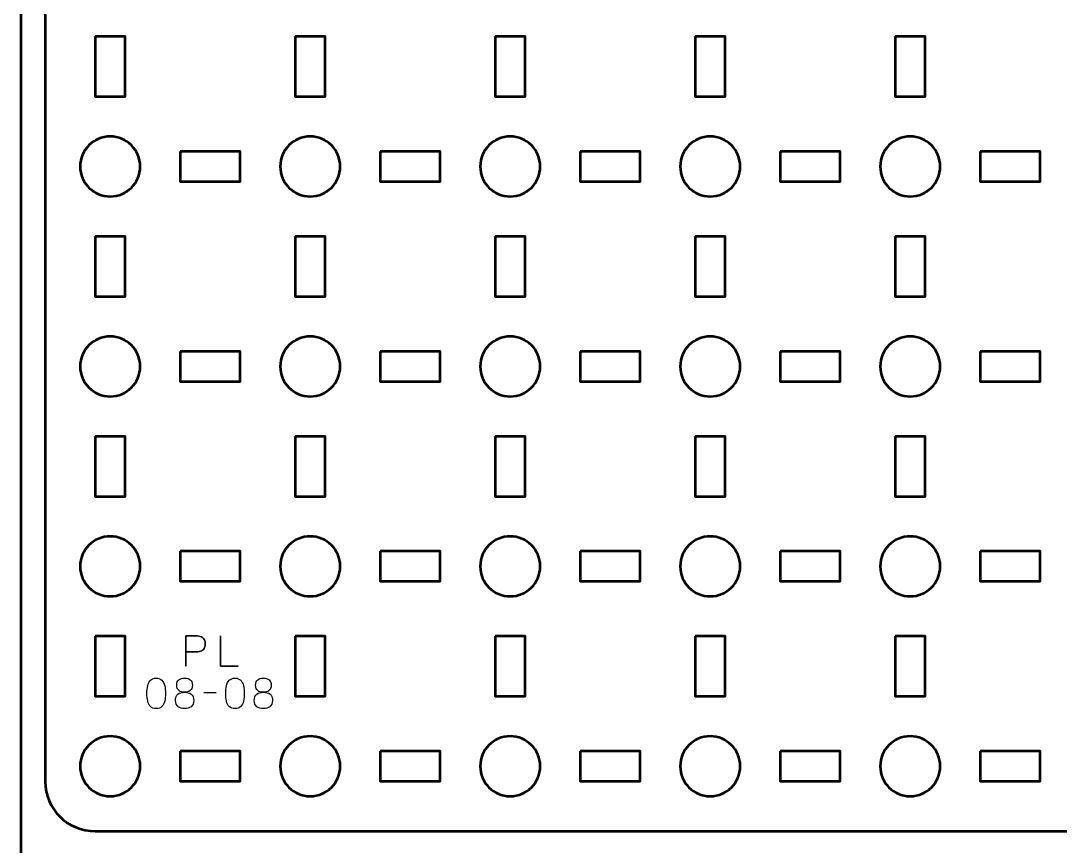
# Model space of a CAD drawing. Header units: centimetres. Extents: x -21 to 0, y -29.7 to 0.
# Drawn here: x -21 to -10.61, y -15.75 to -7.49 of the extents above; entities that cross this region are included whole.
import ezdxf

# ---------------------------------------------------------------- set-up
doc = ezdxf.new("R2010")
doc.units = ezdxf.units.CM
doc.header["$MEASUREMENT"] = 0
doc.layers.add('Layer 1', color=7, linetype='Continuous')

msp = doc.modelspace()

# ---------------------------------------------------------------- linework, layer by layer
at = {"layer": 'Layer 1', "color": 22, "lineweight": 53}
msp.add_open_spline([(-21.00003, -29.19996), (-21.00003, -29.19996), (-21.00003, -0.49992), (-21.00003, -0.49992), (-21.00003, -0.49992), (-21.00003, -0.22295), (-20.77694, 0.00004), (-20.49994, 0.00004), (-20.49994, 0.00004), (-20.49994, 0.00004), (-0.50008, 0.00004), (-0.50008, 0.00004), (-0.50008, 0.00004), (-0.22294, 0.00004), (0.00002, -0.22295), (0.00002, -0.49992), (0.00002, -0.49992), (0.00002, -0.49992), (0.00002, -29.19996), (0.00002, -29.19996), (0.00002, -29.19996), (0.00002, -29.47696), (-0.22294, -29.70005), (-0.50008, -29.70005), (-0.50008, -29.70005), (-0.50008, -29.70005), (-20.49994, -29.70005), (-20.49994, -29.70005), (-20.49994, -29.70005), (-20.77694, -29.70005), (-21.00003, -29.47696), (-21.00003, -29.19996)], degree=3, knots=[0, 0, 0, 0, 0.125, 0.125, 0.125, 0.125, 0.25, 0.25, 0.25, 0.25, 0.375, 0.375, 0.375, 0.375, 0.5, 0.5, 0.5, 0.5, 0.625, 0.625, 0.625, 0.625, 0.75, 0.75, 0.75, 0.75, 0.875, 0.875, 0.875, 0.875, 1, 1, 1, 1], dxfattribs=at)
at = {"layer": 'Layer 1', "color": 2, "lineweight": 53}
msp.add_open_spline([(-20.25618, -0.29996), (-20.25618, -0.29996), (-5.9563, -0.29996), (-5.9563, -0.29996), (-5.9563, -0.29996), (-5.67916, -0.29996), (-5.4562, -0.52306), (-5.4562, -0.80006), (-5.4562, -0.80006), (-5.4562, -0.80006), (-5.4562, -15.09994), (-5.4562, -15.09994), (-5.4562, -15.09994), (-5.4562, -15.37708), (-5.67916, -15.60004), (-5.9563, -15.60004), (-5.9563, -15.60004), (-5.9563, -15.60004), (-20.25618, -15.60004), (-20.25618, -15.60004), (-20.25618, -15.60004), (-20.53318, -15.60004), (-20.75628, -15.37708), (-20.75628, -15.09994), (-20.75628, -15.09994), (-20.75628, -15.09994), (-20.75628, -0.80006), (-20.75628, -0.80006), (-20.75628, -0.80006), (-20.75628, -0.52306), (-20.53318, -0.29996), (-20.25618, -0.29996)], degree=3, knots=[0, 0, 0, 0, 0.125, 0.125, 0.125, 0.125, 0.25, 0.25, 0.25, 0.25, 0.375, 0.375, 0.375, 0.375, 0.5, 0.5, 0.5, 0.5, 0.625, 0.625, 0.625, 0.625, 0.75, 0.75, 0.75, 0.75, 0.875, 0.875, 0.875, 0.875, 1, 1, 1, 1], dxfattribs=at)
at = {"layer": 'Layer 1', "lineweight": 53}
for points in [[(-20.25618, -7.65002), (-20.25618, -7.65002), (-19.95618, -7.65002), (-19.95618, -7.65002), (-19.95618, -7.65002), (-19.95618, -7.65002), (-19.95618, -8.25002), (-19.95618, -8.25002), (-19.95618, -8.25002), (-19.95618, -8.25002), (-20.25618, -8.25002), (-20.25618, -8.25002), (-20.25618, -8.25002), (-20.25618, -8.25002), (-20.25618, -7.65002), (-20.25618, -7.65002)], [(-18.25625, -7.65002), (-18.25625, -7.65002), (-17.95625, -7.65002), (-17.95625, -7.65002), (-17.95625, -7.65002), (-17.95625, -7.65002), (-17.95625, -8.25002), (-17.95625, -8.25002), (-17.95625, -8.25002), (-17.95625, -8.25002), (-18.25625, -8.25002), (-18.25625, -8.25002), (-18.25625, -8.25002), (-18.25625, -8.25002), (-18.25625, -7.65002), (-18.25625, -7.65002)], [(-16.25632, -7.65002), (-16.25632, -7.65002), (-15.95631, -7.65002), (-15.95631, -7.65002), (-15.95631, -7.65002), (-15.95631, -7.65002), (-15.95631, -8.25002), (-15.95631, -8.25002), (-15.95631, -8.25002), (-15.95631, -8.25002), (-16.25632, -8.25002), (-16.25632, -8.25002), (-16.25632, -8.25002), (-16.25632, -8.25002), (-16.25632, -7.65002), (-16.25632, -7.65002)], [(-14.25621, -7.65002), (-14.25621, -7.65002), (-13.9562, -7.65002), (-13.9562, -7.65002), (-13.9562, -7.65002), (-13.9562, -7.65002), (-13.9562, -8.25002), (-13.9562, -8.25002), (-13.9562, -8.25002), (-13.9562, -8.25002), (-14.25621, -8.25002), (-14.25621, -8.25002), (-14.25621, -8.25002), (-14.25621, -8.25002), (-14.25621, -7.65002), (-14.25621, -7.65002)], [(-12.25627, -7.65002), (-12.25627, -7.65002), (-11.95627, -7.65002), (-11.95627, -7.65002), (-11.95627, -7.65002), (-11.95627, -7.65002), (-11.95627, -8.25002), (-11.95627, -8.25002), (-11.95627, -8.25002), (-11.95627, -8.25002), (-12.25627, -8.25002), (-12.25627, -8.25002), (-12.25627, -8.25002), (-12.25627, -8.25002), (-12.25627, -7.65002), (-12.25627, -7.65002)], [(-19.80625, -8.95004), (-19.80625, -9.11567), (-19.94048, -9.25004), (-20.10625, -9.25004), (-20.10625, -9.25004), (-20.27191, -9.25004), (-20.40625, -9.11567), (-20.40625, -8.95004), (-20.40625, -8.95004), (-20.40625, -8.78427), (-20.27191, -8.65003), (-20.10625, -8.65003), (-20.10625, -8.65003), (-19.94048, -8.65003), (-19.80625, -8.78427), (-19.80625, -8.95004)], [(-17.80617, -8.95004), (-17.80617, -9.11567), (-17.94055, -9.25004), (-18.10618, -9.25004), (-18.10618, -9.25004), (-18.27195, -9.25004), (-18.40618, -9.11567), (-18.40618, -8.95004), (-18.40618, -8.95004), (-18.40618, -8.78427), (-18.27195, -8.65003), (-18.10618, -8.65003), (-18.10618, -8.65003), (-17.94055, -8.65003), (-17.80617, -8.78427), (-17.80617, -8.95004)], [(-15.80624, -8.95004), (-15.80624, -9.11567), (-15.94058, -9.25004), (-16.10624, -9.25004), (-16.10624, -9.25004), (-16.27187, -9.25004), (-16.40625, -9.11567), (-16.40625, -8.95004), (-16.40625, -8.95004), (-16.40625, -8.78427), (-16.27187, -8.65003), (-16.10624, -8.65003), (-16.10624, -8.65003), (-15.94058, -8.65003), (-15.80624, -8.78427), (-15.80624, -8.95004)], [(-13.80627, -8.95004), (-13.80627, -9.11567), (-13.94051, -9.25004), (-14.10628, -9.25004), (-14.10628, -9.25004), (-14.27194, -9.25004), (-14.40628, -9.11567), (-14.40628, -8.95004), (-14.40628, -8.95004), (-14.40628, -8.78427), (-14.27194, -8.65003), (-14.10628, -8.65003), (-14.10628, -8.65003), (-13.94051, -8.65003), (-13.80627, -8.78427), (-13.80627, -8.95004)], [(-11.8062, -8.95004), (-11.8062, -9.11567), (-11.94057, -9.25004), (-12.1062, -9.25004), (-12.1062, -9.25004), (-12.27197, -9.25004), (-12.4062, -9.11567), (-12.4062, -8.95004), (-12.4062, -8.95004), (-12.4062, -8.78427), (-12.27197, -8.65003), (-12.1062, -8.65003), (-12.1062, -8.65003), (-11.94057, -8.65003), (-11.8062, -8.78427), (-11.8062, -8.95004)], [(-19.40623, -8.79996), (-19.40623, -8.79996), (-18.80623, -8.79996), (-18.80623, -8.79996), (-18.80623, -8.79996), (-18.80623, -8.79996), (-18.80623, -9.09997), (-18.80623, -9.09997), (-18.80623, -9.09997), (-18.80623, -9.09997), (-19.40623, -9.09997), (-19.40623, -9.09997), (-19.40623, -9.09997), (-19.40623, -9.09997), (-19.40623, -8.79996), (-19.40623, -8.79996)], [(-17.40627, -8.79996), (-17.40627, -8.79996), (-16.80626, -8.79996), (-16.80626, -8.79996), (-16.80626, -8.79996), (-16.80626, -8.79996), (-16.80626, -9.09997), (-16.80626, -9.09997), (-16.80626, -9.09997), (-16.80626, -9.09997), (-17.40627, -9.09997), (-17.40627, -9.09997), (-17.40627, -9.09997), (-17.40627, -9.09997), (-17.40627, -8.79996), (-17.40627, -8.79996)], [(-15.40619, -8.79996), (-15.40619, -8.79996), (-14.80619, -8.79996), (-14.80619, -8.79996), (-14.80619, -8.79996), (-14.80619, -8.79996), (-14.80619, -9.09997), (-14.80619, -9.09997), (-14.80619, -9.09997), (-14.80619, -9.09997), (-15.40619, -9.09997), (-15.40619, -9.09997), (-15.40619, -9.09997), (-15.40619, -9.09997), (-15.40619, -8.79996), (-15.40619, -8.79996)], [(-13.40622, -8.79996), (-13.40622, -8.79996), (-12.80622, -8.79996), (-12.80622, -8.79996), (-12.80622, -8.79996), (-12.80622, -8.79996), (-12.80622, -9.09997), (-12.80622, -9.09997), (-12.80622, -9.09997), (-12.80622, -9.09997), (-13.40622, -9.09997), (-13.40622, -9.09997), (-13.40622, -9.09997), (-13.40622, -9.09997), (-13.40622, -8.79996), (-13.40622, -8.79996)], [(-11.40629, -8.79996), (-11.40629, -8.79996), (-10.80629, -8.79996), (-10.80629, -8.79996), (-10.80629, -8.79996), (-10.80629, -8.79996), (-10.80629, -9.09997), (-10.80629, -9.09997), (-10.80629, -9.09997), (-10.80629, -9.09997), (-11.40629, -9.09997), (-11.40629, -9.09997), (-11.40629, -9.09997), (-11.40629, -9.09997), (-11.40629, -8.79996), (-11.40629, -8.79996)], [(-20.25618, -9.64995), (-20.25618, -9.64995), (-19.95618, -9.64995), (-19.95618, -9.64995), (-19.95618, -9.64995), (-19.95618, -9.64995), (-19.95618, -10.24995), (-19.95618, -10.24995), (-19.95618, -10.24995), (-19.95618, -10.24995), (-20.25618, -10.24995), (-20.25618, -10.24995), (-20.25618, -10.24995), (-20.25618, -10.24995), (-20.25618, -9.64995), (-20.25618, -9.64995)], [(-18.25625, -9.64995), (-18.25625, -9.64995), (-17.95625, -9.64995), (-17.95625, -9.64995), (-17.95625, -9.64995), (-17.95625, -9.64995), (-17.95625, -10.24995), (-17.95625, -10.24995), (-17.95625, -10.24995), (-17.95625, -10.24995), (-18.25625, -10.24995), (-18.25625, -10.24995), (-18.25625, -10.24995), (-18.25625, -10.24995), (-18.25625, -9.64995), (-18.25625, -9.64995)], [(-16.25632, -9.64995), (-16.25632, -9.64995), (-15.95631, -9.64995), (-15.95631, -9.64995), (-15.95631, -9.64995), (-15.95631, -9.64995), (-15.95631, -10.24995), (-15.95631, -10.24995), (-15.95631, -10.24995), (-15.95631, -10.24995), (-16.25632, -10.24995), (-16.25632, -10.24995), (-16.25632, -10.24995), (-16.25632, -10.24995), (-16.25632, -9.64995), (-16.25632, -9.64995)], [(-14.25621, -9.64995), (-14.25621, -9.64995), (-13.9562, -9.64995), (-13.9562, -9.64995), (-13.9562, -9.64995), (-13.9562, -9.64995), (-13.9562, -10.24995), (-13.9562, -10.24995), (-13.9562, -10.24995), (-13.9562, -10.24995), (-14.25621, -10.24995), (-14.25621, -10.24995), (-14.25621, -10.24995), (-14.25621, -10.24995), (-14.25621, -9.64995), (-14.25621, -9.64995)], [(-12.25627, -9.64995), (-12.25627, -9.64995), (-11.95627, -9.64995), (-11.95627, -9.64995), (-11.95627, -9.64995), (-11.95627, -9.64995), (-11.95627, -10.24995), (-11.95627, -10.24995), (-11.95627, -10.24995), (-11.95627, -10.24995), (-12.25627, -10.24995), (-12.25627, -10.24995), (-12.25627, -10.24995), (-12.25627, -10.24995), (-12.25627, -9.64995), (-12.25627, -9.64995)], [(-19.80625, -10.95), (-19.80625, -11.11563), (-19.94048, -11.24997), (-20.10625, -11.24997), (-20.10625, -11.24997), (-20.27191, -11.24997), (-20.40625, -11.11563), (-20.40625, -10.95), (-20.40625, -10.95), (-20.40625, -10.78434), (-20.27191, -10.65), (-20.10625, -10.65), (-20.10625, -10.65), (-19.94048, -10.65), (-19.80625, -10.78434), (-19.80625, -10.95)], [(-17.80617, -10.95), (-17.80617, -11.11563), (-17.94055, -11.24997), (-18.10618, -11.24997), (-18.10618, -11.24997), (-18.27195, -11.24997), (-18.40618, -11.11563), (-18.40618, -10.95), (-18.40618, -10.95), (-18.40618, -10.78434), (-18.27195, -10.65), (-18.10618, -10.65), (-18.10618, -10.65), (-17.94055, -10.65), (-17.80617, -10.78434), (-17.80617, -10.95)], [(-15.80624, -10.95), (-15.80624, -11.11563), (-15.94058, -11.24997), (-16.10624, -11.24997), (-16.10624, -11.24997), (-16.27187, -11.24997), (-16.40625, -11.11563), (-16.40625, -10.95), (-16.40625, -10.95), (-16.40625, -10.78434), (-16.27187, -10.65), (-16.10624, -10.65), (-16.10624, -10.65), (-15.94058, -10.65), (-15.80624, -10.78434), (-15.80624, -10.95)], [(-13.80627, -10.95), (-13.80627, -11.11563), (-13.94051, -11.24997), (-14.10628, -11.24997), (-14.10628, -11.24997), (-14.27194, -11.24997), (-14.40628, -11.11563), (-14.40628, -10.95), (-14.40628, -10.95), (-14.40628, -10.78434), (-14.27194, -10.65), (-14.10628, -10.65), (-14.10628, -10.65), (-13.94051, -10.65), (-13.80627, -10.78434), (-13.80627, -10.95)], [(-11.8062, -10.95), (-11.8062, -11.11563), (-11.94057, -11.24997), (-12.1062, -11.24997), (-12.1062, -11.24997), (-12.27197, -11.24997), (-12.4062, -11.11563), (-12.4062, -10.95), (-12.4062, -10.95), (-12.4062, -10.78434), (-12.27197, -10.65), (-12.1062, -10.65), (-12.1062, -10.65), (-11.94057, -10.65), (-11.8062, -10.78434), (-11.8062, -10.95)], [(-19.40623, -10.80007), (-19.40623, -10.80007), (-18.80623, -10.80007), (-18.80623, -10.80007), (-18.80623, -10.80007), (-18.80623, -10.80007), (-18.80623, -11.10008), (-18.80623, -11.10008), (-18.80623, -11.10008), (-18.80623, -11.10008), (-19.40623, -11.10008), (-19.40623, -11.10008), (-19.40623, -11.10008), (-19.40623, -11.10008), (-19.40623, -10.80007), (-19.40623, -10.80007)], [(-17.40627, -10.80007), (-17.40627, -10.80007), (-16.80626, -10.80007), (-16.80626, -10.80007), (-16.80626, -10.80007), (-16.80626, -10.80007), (-16.80626, -11.10008), (-16.80626, -11.10008), (-16.80626, -11.10008), (-16.80626, -11.10008), (-17.40627, -11.10008), (-17.40627, -11.10008), (-17.40627, -11.10008), (-17.40627, -11.10008), (-17.40627, -10.80007), (-17.40627, -10.80007)], [(-15.40619, -10.80007), (-15.40619, -10.80007), (-14.80619, -10.80007), (-14.80619, -10.80007), (-14.80619, -10.80007), (-14.80619, -10.80007), (-14.80619, -11.10008), (-14.80619, -11.10008), (-14.80619, -11.10008), (-14.80619, -11.10008), (-15.40619, -11.10008), (-15.40619, -11.10008), (-15.40619, -11.10008), (-15.40619, -11.10008), (-15.40619, -10.80007), (-15.40619, -10.80007)], [(-13.40622, -10.80007), (-13.40622, -10.80007), (-12.80622, -10.80007), (-12.80622, -10.80007), (-12.80622, -10.80007), (-12.80622, -10.80007), (-12.80622, -11.10008), (-12.80622, -11.10008), (-12.80622, -11.10008), (-12.80622, -11.10008), (-13.40622, -11.10008), (-13.40622, -11.10008), (-13.40622, -11.10008), (-13.40622, -11.10008), (-13.40622, -10.80007), (-13.40622, -10.80007)], [(-11.40629, -10.80007), (-11.40629, -10.80007), (-10.80629, -10.80007), (-10.80629, -10.80007), (-10.80629, -10.80007), (-10.80629, -10.80007), (-10.80629, -11.10008), (-10.80629, -11.10008), (-10.80629, -11.10008), (-10.80629, -11.10008), (-11.40629, -11.10008), (-11.40629, -11.10008), (-11.40629, -11.10008), (-11.40629, -11.10008), (-11.40629, -10.80007), (-11.40629, -10.80007)], [(-20.25618, -11.65002), (-20.25618, -11.65002), (-19.95618, -11.65002), (-19.95618, -11.65002), (-19.95618, -11.65002), (-19.95618, -11.65002), (-19.95618, -12.25003), (-19.95618, -12.25003), (-19.95618, -12.25003), (-19.95618, -12.25003), (-20.25618, -12.25003), (-20.25618, -12.25003), (-20.25618, -12.25003), (-20.25618, -12.25003), (-20.25618, -11.65002), (-20.25618, -11.65002)], [(-18.25625, -11.65002), (-18.25625, -11.65002), (-17.95625, -11.65002), (-17.95625, -11.65002), (-17.95625, -11.65002), (-17.95625, -11.65002), (-17.95625, -12.25003), (-17.95625, -12.25003), (-17.95625, -12.25003), (-17.95625, -12.25003), (-18.25625, -12.25003), (-18.25625, -12.25003), (-18.25625, -12.25003), (-18.25625, -12.25003), (-18.25625, -11.65002), (-18.25625, -11.65002)], [(-16.25632, -11.65002), (-16.25632, -11.65002), (-15.95631, -11.65002), (-15.95631, -11.65002), (-15.95631, -11.65002), (-15.95631, -11.65002), (-15.95631, -12.25003), (-15.95631, -12.25003), (-15.95631, -12.25003), (-15.95631, -12.25003), (-16.25632, -12.25003), (-16.25632, -12.25003), (-16.25632, -12.25003), (-16.25632, -12.25003), (-16.25632, -11.65002), (-16.25632, -11.65002)], [(-14.25621, -11.65002), (-14.25621, -11.65002), (-13.9562, -11.65002), (-13.9562, -11.65002), (-13.9562, -11.65002), (-13.9562, -11.65002), (-13.9562, -12.25003), (-13.9562, -12.25003), (-13.9562, -12.25003), (-13.9562, -12.25003), (-14.25621, -12.25003), (-14.25621, -12.25003), (-14.25621, -12.25003), (-14.25621, -12.25003), (-14.25621, -11.65002), (-14.25621, -11.65002)], [(-12.25627, -11.65002), (-12.25627, -11.65002), (-11.95627, -11.65002), (-11.95627, -11.65002), (-11.95627, -11.65002), (-11.95627, -11.65002), (-11.95627, -12.25003), (-11.95627, -12.25003), (-11.95627, -12.25003), (-11.95627, -12.25003), (-12.25627, -12.25003), (-12.25627, -12.25003), (-12.25627, -12.25003), (-12.25627, -12.25003), (-12.25627, -11.65002), (-12.25627, -11.65002)], [(-19.80625, -12.95008), (-19.80625, -13.11571), (-19.94048, -13.25008), (-20.10625, -13.25008), (-20.10625, -13.25008), (-20.27191, -13.25008), (-20.40625, -13.11571), (-20.40625, -12.95008), (-20.40625, -12.95008), (-20.40625, -12.78431), (-20.27191, -12.65008), (-20.10625, -12.65008), (-20.10625, -12.65008), (-19.94048, -12.65008), (-19.80625, -12.78431), (-19.80625, -12.95008)], [(-17.80617, -12.95008), (-17.80617, -13.11571), (-17.94055, -13.25008), (-18.10618, -13.25008), (-18.10618, -13.25008), (-18.27195, -13.25008), (-18.40618, -13.11571), (-18.40618, -12.95008), (-18.40618, -12.95008), (-18.40618, -12.78431), (-18.27195, -12.65008), (-18.10618, -12.65008), (-18.10618, -12.65008), (-17.94055, -12.65008), (-17.80617, -12.78431), (-17.80617, -12.95008)], [(-15.80624, -12.95008), (-15.80624, -13.11571), (-15.94058, -13.25008), (-16.10624, -13.25008), (-16.10624, -13.25008), (-16.27187, -13.25008), (-16.40625, -13.11571), (-16.40625, -12.95008), (-16.40625, -12.95008), (-16.40625, -12.78431), (-16.27187, -12.65008), (-16.10624, -12.65008), (-16.10624, -12.65008), (-15.94058, -12.65008), (-15.80624, -12.78431), (-15.80624, -12.95008)], [(-13.80627, -12.95008), (-13.80627, -13.11571), (-13.94051, -13.25008), (-14.10628, -13.25008), (-14.10628, -13.25008), (-14.27194, -13.25008), (-14.40628, -13.11571), (-14.40628, -12.95008), (-14.40628, -12.95008), (-14.40628, -12.78431), (-14.27194, -12.65008), (-14.10628, -12.65008), (-14.10628, -12.65008), (-13.94051, -12.65008), (-13.80627, -12.78431), (-13.80627, -12.95008)], [(-11.8062, -12.95008), (-11.8062, -13.11571), (-11.94057, -13.25008), (-12.1062, -13.25008), (-12.1062, -13.25008), (-12.27197, -13.25008), (-12.4062, -13.11571), (-12.4062, -12.95008), (-12.4062, -12.95008), (-12.4062, -12.78431), (-12.27197, -12.65008), (-12.1062, -12.65008), (-12.1062, -12.65008), (-11.94057, -12.65008), (-11.8062, -12.78431), (-11.8062, -12.95008)], [(-19.40623, -12.80001), (-19.40623, -12.80001), (-18.80623, -12.80001), (-18.80623, -12.80001), (-18.80623, -12.80001), (-18.80623, -12.80001), (-18.80623, -13.10001), (-18.80623, -13.10001), (-18.80623, -13.10001), (-18.80623, -13.10001), (-19.40623, -13.10001), (-19.40623, -13.10001), (-19.40623, -13.10001), (-19.40623, -13.10001), (-19.40623, -12.80001), (-19.40623, -12.80001)], [(-17.40627, -12.80001), (-17.40627, -12.80001), (-16.80626, -12.80001), (-16.80626, -12.80001), (-16.80626, -12.80001), (-16.80626, -12.80001), (-16.80626, -13.10001), (-16.80626, -13.10001), (-16.80626, -13.10001), (-16.80626, -13.10001), (-17.40627, -13.10001), (-17.40627, -13.10001), (-17.40627, -13.10001), (-17.40627, -13.10001), (-17.40627, -12.80001), (-17.40627, -12.80001)], [(-15.40619, -12.80001), (-15.40619, -12.80001), (-14.80619, -12.80001), (-14.80619, -12.80001), (-14.80619, -12.80001), (-14.80619, -12.80001), (-14.80619, -13.10001), (-14.80619, -13.10001), (-14.80619, -13.10001), (-14.80619, -13.10001), (-15.40619, -13.10001), (-15.40619, -13.10001), (-15.40619, -13.10001), (-15.40619, -13.10001), (-15.40619, -12.80001), (-15.40619, -12.80001)], [(-13.40622, -12.80001), (-13.40622, -12.80001), (-12.80622, -12.80001), (-12.80622, -12.80001), (-12.80622, -12.80001), (-12.80622, -12.80001), (-12.80622, -13.10001), (-12.80622, -13.10001), (-12.80622, -13.10001), (-12.80622, -13.10001), (-13.40622, -13.10001), (-13.40622, -13.10001), (-13.40622, -13.10001), (-13.40622, -13.10001), (-13.40622, -12.80001), (-13.40622, -12.80001)], [(-11.40629, -12.80001), (-11.40629, -12.80001), (-10.80629, -12.80001), (-10.80629, -12.80001), (-10.80629, -12.80001), (-10.80629, -12.80001), (-10.80629, -13.10001), (-10.80629, -13.10001), (-10.80629, -13.10001), (-10.80629, -13.10001), (-11.40629, -13.10001), (-11.40629, -13.10001), (-11.40629, -13.10001), (-11.40629, -13.10001), (-11.40629, -12.80001), (-11.40629, -12.80001)], [(-20.25618, -13.64999), (-20.25618, -13.64999), (-19.95618, -13.64999), (-19.95618, -13.64999), (-19.95618, -13.64999), (-19.95618, -13.64999), (-19.95618, -14.24999), (-19.95618, -14.24999), (-19.95618, -14.24999), (-19.95618, -14.24999), (-20.25618, -14.24999), (-20.25618, -14.24999), (-20.25618, -14.24999), (-20.25618, -14.24999), (-20.25618, -13.64999), (-20.25618, -13.64999)], [(-18.25625, -13.64999), (-18.25625, -13.64999), (-17.95625, -13.64999), (-17.95625, -13.64999), (-17.95625, -13.64999), (-17.95625, -13.64999), (-17.95625, -14.24999), (-17.95625, -14.24999), (-17.95625, -14.24999), (-17.95625, -14.24999), (-18.25625, -14.24999), (-18.25625, -14.24999), (-18.25625, -14.24999), (-18.25625, -14.24999), (-18.25625, -13.64999), (-18.25625, -13.64999)], [(-16.25632, -13.64999), (-16.25632, -13.64999), (-15.95631, -13.64999), (-15.95631, -13.64999), (-15.95631, -13.64999), (-15.95631, -13.64999), (-15.95631, -14.24999), (-15.95631, -14.24999), (-15.95631, -14.24999), (-15.95631, -14.24999), (-16.25632, -14.24999), (-16.25632, -14.24999), (-16.25632, -14.24999), (-16.25632, -14.24999), (-16.25632, -13.64999), (-16.25632, -13.64999)], [(-14.25621, -13.64999), (-14.25621, -13.64999), (-13.9562, -13.64999), (-13.9562, -13.64999), (-13.9562, -13.64999), (-13.9562, -13.64999), (-13.9562, -14.24999), (-13.9562, -14.24999), (-13.9562, -14.24999), (-13.9562, -14.24999), (-14.25621, -14.24999), (-14.25621, -14.24999), (-14.25621, -14.24999), (-14.25621, -14.24999), (-14.25621, -13.64999), (-14.25621, -13.64999)], [(-12.25627, -13.64999), (-12.25627, -13.64999), (-11.95627, -13.64999), (-11.95627, -13.64999), (-11.95627, -13.64999), (-11.95627, -13.64999), (-11.95627, -14.24999), (-11.95627, -14.24999), (-11.95627, -14.24999), (-11.95627, -14.24999), (-12.25627, -14.24999), (-12.25627, -14.24999), (-12.25627, -14.24999), (-12.25627, -14.24999), (-12.25627, -13.64999), (-12.25627, -13.64999)], [(-19.80625, -14.95001), (-19.80625, -15.11567), (-19.94048, -15.25001), (-20.10625, -15.25001), (-20.10625, -15.25001), (-20.27191, -15.25001), (-20.40625, -15.11567), (-20.40625, -14.95001), (-20.40625, -14.95001), (-20.40625, -14.78438), (-20.27191, -14.65001), (-20.10625, -14.65001), (-20.10625, -14.65001), (-19.94048, -14.65001), (-19.80625, -14.78438), (-19.80625, -14.95001)], [(-17.80617, -14.95001), (-17.80617, -15.11567), (-17.94055, -15.25001), (-18.10618, -15.25001), (-18.10618, -15.25001), (-18.27195, -15.25001), (-18.40618, -15.11567), (-18.40618, -14.95001), (-18.40618, -14.95001), (-18.40618, -14.78438), (-18.27195, -14.65001), (-18.10618, -14.65001), (-18.10618, -14.65001), (-17.94055, -14.65001), (-17.80617, -14.78438), (-17.80617, -14.95001)], [(-15.80624, -14.95001), (-15.80624, -15.11567), (-15.94058, -15.25001), (-16.10624, -15.25001), (-16.10624, -15.25001), (-16.27187, -15.25001), (-16.40625, -15.11567), (-16.40625, -14.95001), (-16.40625, -14.95001), (-16.40625, -14.78438), (-16.27187, -14.65001), (-16.10624, -14.65001), (-16.10624, -14.65001), (-15.94058, -14.65001), (-15.80624, -14.78438), (-15.80624, -14.95001)], [(-13.80627, -14.95001), (-13.80627, -15.11567), (-13.94051, -15.25001), (-14.10628, -15.25001), (-14.10628, -15.25001), (-14.27194, -15.25001), (-14.40628, -15.11567), (-14.40628, -14.95001), (-14.40628, -14.95001), (-14.40628, -14.78438), (-14.27194, -14.65001), (-14.10628, -14.65001), (-14.10628, -14.65001), (-13.94051, -14.65001), (-13.80627, -14.78438), (-13.80627, -14.95001)], [(-11.8062, -14.95001), (-11.8062, -15.11567), (-11.94057, -15.25001), (-12.1062, -15.25001), (-12.1062, -15.25001), (-12.27197, -15.25001), (-12.4062, -15.11567), (-12.4062, -14.95001), (-12.4062, -14.95001), (-12.4062, -14.78438), (-12.27197, -14.65001), (-12.1062, -14.65001), (-12.1062, -14.65001), (-11.94057, -14.65001), (-11.8062, -14.78438), (-11.8062, -14.95001)], [(-19.40623, -14.79994), (-19.40623, -14.79994), (-18.80623, -14.79994), (-18.80623, -14.79994), (-18.80623, -14.79994), (-18.80623, -14.79994), (-18.80623, -15.09994), (-18.80623, -15.09994), (-18.80623, -15.09994), (-18.80623, -15.09994), (-19.40623, -15.09994), (-19.40623, -15.09994), (-19.40623, -15.09994), (-19.40623, -15.09994), (-19.40623, -14.79994), (-19.40623, -14.79994)], [(-17.40627, -14.79994), (-17.40627, -14.79994), (-16.80626, -14.79994), (-16.80626, -14.79994), (-16.80626, -14.79994), (-16.80626, -14.79994), (-16.80626, -15.09994), (-16.80626, -15.09994), (-16.80626, -15.09994), (-16.80626, -15.09994), (-17.40627, -15.09994), (-17.40627, -15.09994), (-17.40627, -15.09994), (-17.40627, -15.09994), (-17.40627, -14.79994), (-17.40627, -14.79994)], [(-15.40619, -14.79994), (-15.40619, -14.79994), (-14.80619, -14.79994), (-14.80619, -14.79994), (-14.80619, -14.79994), (-14.80619, -14.79994), (-14.80619, -15.09994), (-14.80619, -15.09994), (-14.80619, -15.09994), (-14.80619, -15.09994), (-15.40619, -15.09994), (-15.40619, -15.09994), (-15.40619, -15.09994), (-15.40619, -15.09994), (-15.40619, -14.79994), (-15.40619, -14.79994)], [(-13.40622, -14.79994), (-13.40622, -14.79994), (-12.80622, -14.79994), (-12.80622, -14.79994), (-12.80622, -14.79994), (-12.80622, -14.79994), (-12.80622, -15.09994), (-12.80622, -15.09994), (-12.80622, -15.09994), (-12.80622, -15.09994), (-13.40622, -15.09994), (-13.40622, -15.09994), (-13.40622, -15.09994), (-13.40622, -15.09994), (-13.40622, -14.79994), (-13.40622, -14.79994)], [(-11.40629, -14.79994), (-11.40629, -14.79994), (-10.80629, -14.79994), (-10.80629, -14.79994), (-10.80629, -14.79994), (-10.80629, -14.79994), (-10.80629, -15.09994), (-10.80629, -15.09994), (-10.80629, -15.09994), (-10.80629, -15.09994), (-11.40629, -15.09994), (-11.40629, -15.09994), (-11.40629, -15.09994), (-11.40629, -15.09994), (-11.40629, -14.79994), (-11.40629, -14.79994)]]:
    msp.add_open_spline(points, degree=3, knots=[0, 0, 0, 0, 0.25, 0.25, 0.25, 0.25, 0.5, 0.5, 0.5, 0.5, 0.75, 0.75, 0.75, 0.75, 1, 1, 1, 1], dxfattribs=at)
at = {"layer": 'Layer 1', "color": 40, "lineweight": 30}
for points, knots in [([(-19.35081, -13.94999), (-19.35081, -13.94999), (-19.35081, -13.64473), (-19.35081, -13.64473), (-19.35081, -13.64473), (-19.35081, -13.64473), (-19.25352, -13.64473), (-19.25352, -13.64473), (-19.25352, -13.64473), (-19.2279, -13.64501), (-19.2079, -13.64875), (-19.19372, -13.65592), (-19.19372, -13.65592), (-19.17982, -13.66322), (-19.17001, -13.67271), (-19.16437, -13.68456), (-19.16437, -13.68456), (-19.15887, -13.69641), (-19.15583, -13.70922), (-19.15527, -13.72301), (-19.15527, -13.72301), (-19.1546, -13.73705), (-19.15693, -13.75042), (-19.16243, -13.76312), (-19.16243, -13.76312), (-19.16797, -13.77579), (-19.17746, -13.78627), (-19.19069, -13.79438), (-19.19069, -13.79438), (-19.2042, -13.80253), (-19.2224, -13.80666), (-19.24554, -13.80694), (-19.24554, -13.80694), (-19.24554, -13.80694), (-19.35081, -13.80694), (-19.35081, -13.80694), (-19.35081, -13.80694), (-19.35081, -13.80694), (-19.24554, -13.80694), (-19.24554, -13.80694), (-19.24554, -13.80694), (-19.22279, -13.80666), (-19.20476, -13.80253), (-19.19125, -13.79438), (-19.19125, -13.79438), (-19.17788, -13.78627), (-19.16835, -13.77579), (-19.16271, -13.76312), (-19.16271, -13.76312), (-19.15721, -13.75042), (-19.15474, -13.73705), (-19.15527, -13.72301), (-19.15527, -13.72301), (-19.15583, -13.70922), (-19.15887, -13.69641), (-19.16451, -13.68456), (-19.16451, -13.68456), (-19.1703, -13.67271), (-19.18021, -13.66322), (-19.19414, -13.65592), (-19.19414, -13.65592), (-19.20832, -13.64875), (-19.22819, -13.64501), (-19.25352, -13.64473), (-19.25352, -13.64473), (-19.25352, -13.64473), (-19.35081, -13.64473), (-19.35081, -13.64473), (-19.35081, -13.64473), (-19.35081, -13.64473), (-19.35081, -13.94999), (-19.35081, -13.94999)], [0, 0, 0, 0, 0.05555556, 0.05555556, 0.05555556, 0.05555556, 0.11111111, 0.11111111, 0.11111111, 0.11111111, 0.16666667, 0.16666667, 0.16666667, 0.16666667, 0.22222222, 0.22222222, 0.22222222, 0.22222222, 0.27777778, 0.27777778, 0.27777778, 0.27777778, 0.33333333, 0.33333333, 0.33333333, 0.33333333, 0.38888889, 0.38888889, 0.38888889, 0.38888889, 0.44444444, 0.44444444, 0.44444444, 0.44444444, 0.5, 0.5, 0.5, 0.5, 0.55555556, 0.55555556, 0.55555556, 0.55555556, 0.61111111, 0.61111111, 0.61111111, 0.61111111, 0.66666667, 0.66666667, 0.66666667, 0.66666667, 0.72222222, 0.72222222, 0.72222222, 0.72222222, 0.77777778, 0.77777778, 0.77777778, 0.77777778, 0.83333333, 0.83333333, 0.83333333, 0.83333333, 0.88888889, 0.88888889, 0.88888889, 0.88888889, 0.94444444, 0.94444444, 0.94444444, 0.94444444, 1, 1, 1, 1]), ([(-18.8262, -13.94999), (-18.8262, -13.94999), (-19.00438, -13.94999), (-19.00438, -13.94999), (-19.00438, -13.94999), (-19.00438, -13.94999), (-19.00438, -13.64473), (-19.00438, -13.64473), (-19.00438, -13.64473), (-19.00438, -13.64473), (-19.00438, -13.94999), (-19.00438, -13.94999), (-19.00438, -13.94999), (-19.00438, -13.94999), (-18.8262, -13.94999), (-18.8262, -13.94999)], [0, 0, 0, 0, 0.25, 0.25, 0.25, 0.25, 0.5, 0.5, 0.5, 0.5, 0.75, 0.75, 0.75, 0.75, 1, 1, 1, 1]), ([(-19.64626, -14.37332), (-19.62175, -14.37304), (-19.60273, -14.36613), (-19.58922, -14.35265), (-19.58922, -14.35265), (-19.57585, -14.33914), (-19.5665, -14.32094), (-19.56124, -14.29794), (-19.56124, -14.29794), (-19.55616, -14.27504), (-19.55366, -14.24943), (-19.55394, -14.22089), (-19.55394, -14.22089), (-19.55366, -14.19277), (-19.55616, -14.16716), (-19.56124, -14.14412), (-19.56124, -14.14412), (-19.5665, -14.12141), (-19.57585, -14.1032), (-19.58922, -14.08944), (-19.58922, -14.08944), (-19.60273, -14.07593), (-19.62175, -14.06891), (-19.64626, -14.06849), (-19.64626, -14.06849), (-19.67092, -14.06891), (-19.68997, -14.07593), (-19.70331, -14.08944), (-19.70331, -14.08944), (-19.71682, -14.1032), (-19.72606, -14.12141), (-19.73118, -14.14412), (-19.73118, -14.14412), (-19.7364, -14.16716), (-19.73887, -14.19277), (-19.73848, -14.22089), (-19.73848, -14.22089), (-19.73887, -14.24943), (-19.7364, -14.27504), (-19.73118, -14.29794), (-19.73118, -14.29794), (-19.72606, -14.32094), (-19.71682, -14.33914), (-19.70331, -14.35265), (-19.70331, -14.35265), (-19.68997, -14.36613), (-19.67092, -14.37304), (-19.64626, -14.37332)], [0, 0, 0, 0, 0.08333333, 0.08333333, 0.08333333, 0.08333333, 0.16666667, 0.16666667, 0.16666667, 0.16666667, 0.25, 0.25, 0.25, 0.25, 0.33333333, 0.33333333, 0.33333333, 0.33333333, 0.41666667, 0.41666667, 0.41666667, 0.41666667, 0.5, 0.5, 0.5, 0.5, 0.58333333, 0.58333333, 0.58333333, 0.58333333, 0.66666667, 0.66666667, 0.66666667, 0.66666667, 0.75, 0.75, 0.75, 0.75, 0.83333333, 0.83333333, 0.83333333, 0.83333333, 0.91666667, 0.91666667, 0.91666667, 0.91666667, 1, 1, 1, 1]), ([(-19.64626, -14.37332), (-19.62175, -14.37304), (-19.60273, -14.36613), (-19.58922, -14.35265), (-19.58922, -14.35265), (-19.57585, -14.33914), (-19.5665, -14.32094), (-19.56124, -14.29794), (-19.56124, -14.29794), (-19.55616, -14.27504), (-19.55366, -14.24943), (-19.55394, -14.22089), (-19.55394, -14.22089), (-19.55366, -14.19277), (-19.55616, -14.16716), (-19.56124, -14.14412), (-19.56124, -14.14412), (-19.5665, -14.12141), (-19.57585, -14.1032), (-19.58922, -14.08944), (-19.58922, -14.08944), (-19.60273, -14.07593), (-19.62175, -14.06891), (-19.64626, -14.06849), (-19.64626, -14.06849), (-19.67092, -14.06891), (-19.68997, -14.07593), (-19.70331, -14.08944), (-19.70331, -14.08944), (-19.71682, -14.1032), (-19.72606, -14.12141), (-19.73118, -14.14412), (-19.73118, -14.14412), (-19.7364, -14.16716), (-19.73887, -14.19277), (-19.73848, -14.22089), (-19.73848, -14.22089), (-19.73887, -14.24943), (-19.7364, -14.27504), (-19.73118, -14.29794), (-19.73118, -14.29794), (-19.72606, -14.32094), (-19.71682, -14.33914), (-19.70331, -14.35265), (-19.70331, -14.35265), (-19.68997, -14.36613), (-19.67092, -14.37304), (-19.64626, -14.37332)], [0, 0, 0, 0, 0.08333333, 0.08333333, 0.08333333, 0.08333333, 0.16666667, 0.16666667, 0.16666667, 0.16666667, 0.25, 0.25, 0.25, 0.25, 0.33333333, 0.33333333, 0.33333333, 0.33333333, 0.41666667, 0.41666667, 0.41666667, 0.41666667, 0.5, 0.5, 0.5, 0.5, 0.58333333, 0.58333333, 0.58333333, 0.58333333, 0.66666667, 0.66666667, 0.66666667, 0.66666667, 0.75, 0.75, 0.75, 0.75, 0.83333333, 0.83333333, 0.83333333, 0.83333333, 0.91666667, 0.91666667, 0.91666667, 0.91666667, 1, 1, 1, 1]), ([(-19.36224, -14.20946), (-19.34019, -14.20988), (-19.3216, -14.20449), (-19.30671, -14.19348), (-19.30671, -14.19348), (-19.29183, -14.18244), (-19.28414, -14.16441), (-19.28343, -14.13919), (-19.28343, -14.13919), (-19.284, -14.1141), (-19.29144, -14.0959), (-19.3059, -14.08461), (-19.3059, -14.08461), (-19.32037, -14.07346), (-19.33924, -14.06807), (-19.36224, -14.06849), (-19.36224, -14.06849), (-19.38542, -14.06877), (-19.40415, -14.07427), (-19.41862, -14.08518), (-19.41862, -14.08518), (-19.43308, -14.09618), (-19.44052, -14.11424), (-19.44095, -14.13919), (-19.44095, -14.13919), (-19.44052, -14.16441), (-19.4328, -14.18244), (-19.4178, -14.19348), (-19.4178, -14.19348), (-19.40306, -14.20449), (-19.38457, -14.20988), (-19.36224, -14.20946)], [0, 0, 0, 0, 0.125, 0.125, 0.125, 0.125, 0.25, 0.25, 0.25, 0.25, 0.375, 0.375, 0.375, 0.375, 0.5, 0.5, 0.5, 0.5, 0.625, 0.625, 0.625, 0.625, 0.75, 0.75, 0.75, 0.75, 0.875, 0.875, 0.875, 0.875, 1, 1, 1, 1]), ([(-19.36224, -14.20946), (-19.34019, -14.20988), (-19.3216, -14.20449), (-19.30671, -14.19348), (-19.30671, -14.19348), (-19.29183, -14.18244), (-19.28414, -14.16441), (-19.28343, -14.13919), (-19.28343, -14.13919), (-19.284, -14.1141), (-19.29144, -14.0959), (-19.3059, -14.08461), (-19.3059, -14.08461), (-19.32037, -14.07346), (-19.33924, -14.06807), (-19.36224, -14.06849), (-19.36224, -14.06849), (-19.38542, -14.06877), (-19.40415, -14.07427), (-19.41862, -14.08518), (-19.41862, -14.08518), (-19.43308, -14.09618), (-19.44052, -14.11424), (-19.44095, -14.13919), (-19.44095, -14.13919), (-19.44052, -14.16441), (-19.4328, -14.18244), (-19.4178, -14.19348), (-19.4178, -14.19348), (-19.40306, -14.20449), (-19.38457, -14.20988), (-19.36224, -14.20946)], [0, 0, 0, 0, 0.125, 0.125, 0.125, 0.125, 0.25, 0.25, 0.25, 0.25, 0.375, 0.375, 0.375, 0.375, 0.5, 0.5, 0.5, 0.5, 0.625, 0.625, 0.625, 0.625, 0.75, 0.75, 0.75, 0.75, 0.875, 0.875, 0.875, 0.875, 1, 1, 1, 1]), ([(-18.8583, -14.37332), (-18.83378, -14.37304), (-18.81477, -14.36613), (-18.80125, -14.35265), (-18.80125, -14.35265), (-18.78788, -14.33914), (-18.77854, -14.32094), (-18.77328, -14.29794), (-18.77328, -14.29794), (-18.7682, -14.27504), (-18.76569, -14.24943), (-18.76598, -14.22089), (-18.76598, -14.22089), (-18.76569, -14.19277), (-18.7682, -14.16716), (-18.77328, -14.14412), (-18.77328, -14.14412), (-18.77854, -14.12141), (-18.78788, -14.1032), (-18.80125, -14.08944), (-18.80125, -14.08944), (-18.81477, -14.07593), (-18.83378, -14.06891), (-18.8583, -14.06849), (-18.8583, -14.06849), (-18.88299, -14.06891), (-18.90201, -14.07593), (-18.91538, -14.08944), (-18.91538, -14.08944), (-18.92885, -14.1032), (-18.9381, -14.12141), (-18.94321, -14.14412), (-18.94321, -14.14412), (-18.94843, -14.16716), (-18.9509, -14.19277), (-18.95051, -14.22089), (-18.95051, -14.22089), (-18.9509, -14.24943), (-18.94843, -14.27504), (-18.94321, -14.29794), (-18.94321, -14.29794), (-18.9381, -14.32094), (-18.92885, -14.33914), (-18.91538, -14.35265), (-18.91538, -14.35265), (-18.90201, -14.36613), (-18.88299, -14.37304), (-18.8583, -14.37332)], [0, 0, 0, 0, 0.08333333, 0.08333333, 0.08333333, 0.08333333, 0.16666667, 0.16666667, 0.16666667, 0.16666667, 0.25, 0.25, 0.25, 0.25, 0.33333333, 0.33333333, 0.33333333, 0.33333333, 0.41666667, 0.41666667, 0.41666667, 0.41666667, 0.5, 0.5, 0.5, 0.5, 0.58333333, 0.58333333, 0.58333333, 0.58333333, 0.66666667, 0.66666667, 0.66666667, 0.66666667, 0.75, 0.75, 0.75, 0.75, 0.83333333, 0.83333333, 0.83333333, 0.83333333, 0.91666667, 0.91666667, 0.91666667, 0.91666667, 1, 1, 1, 1]), ([(-18.8583, -14.37332), (-18.83378, -14.37304), (-18.81477, -14.36613), (-18.80125, -14.35265), (-18.80125, -14.35265), (-18.78788, -14.33914), (-18.77854, -14.32094), (-18.77328, -14.29794), (-18.77328, -14.29794), (-18.7682, -14.27504), (-18.76569, -14.24943), (-18.76598, -14.22089), (-18.76598, -14.22089), (-18.76569, -14.19277), (-18.7682, -14.16716), (-18.77328, -14.14412), (-18.77328, -14.14412), (-18.77854, -14.12141), (-18.78788, -14.1032), (-18.80125, -14.08944), (-18.80125, -14.08944), (-18.81477, -14.07593), (-18.83378, -14.06891), (-18.8583, -14.06849), (-18.8583, -14.06849), (-18.88299, -14.06891), (-18.90201, -14.07593), (-18.91538, -14.08944), (-18.91538, -14.08944), (-18.92885, -14.1032), (-18.9381, -14.12141), (-18.94321, -14.14412), (-18.94321, -14.14412), (-18.94843, -14.16716), (-18.9509, -14.19277), (-18.95051, -14.22089), (-18.95051, -14.22089), (-18.9509, -14.24943), (-18.94843, -14.27504), (-18.94321, -14.29794), (-18.94321, -14.29794), (-18.9381, -14.32094), (-18.92885, -14.33914), (-18.91538, -14.35265), (-18.91538, -14.35265), (-18.90201, -14.36613), (-18.88299, -14.37304), (-18.8583, -14.37332)], [0, 0, 0, 0, 0.08333333, 0.08333333, 0.08333333, 0.08333333, 0.16666667, 0.16666667, 0.16666667, 0.16666667, 0.25, 0.25, 0.25, 0.25, 0.33333333, 0.33333333, 0.33333333, 0.33333333, 0.41666667, 0.41666667, 0.41666667, 0.41666667, 0.5, 0.5, 0.5, 0.5, 0.58333333, 0.58333333, 0.58333333, 0.58333333, 0.66666667, 0.66666667, 0.66666667, 0.66666667, 0.75, 0.75, 0.75, 0.75, 0.83333333, 0.83333333, 0.83333333, 0.83333333, 0.91666667, 0.91666667, 0.91666667, 0.91666667, 1, 1, 1, 1]), ([(-18.57431, -14.20946), (-18.55226, -14.20988), (-18.53364, -14.20449), (-18.51875, -14.19348), (-18.51875, -14.19348), (-18.50386, -14.18244), (-18.49617, -14.16441), (-18.49547, -14.13919), (-18.49547, -14.13919), (-18.49603, -14.1141), (-18.50347, -14.0959), (-18.51794, -14.08461), (-18.51794, -14.08461), (-18.5324, -14.07346), (-18.55128, -14.06807), (-18.57431, -14.06849), (-18.57431, -14.06849), (-18.59745, -14.06877), (-18.61619, -14.07427), (-18.63065, -14.08518), (-18.63065, -14.08518), (-18.64511, -14.09618), (-18.65256, -14.11424), (-18.65298, -14.13919), (-18.65298, -14.13919), (-18.65256, -14.16441), (-18.64487, -14.18244), (-18.62984, -14.19348), (-18.62984, -14.19348), (-18.61509, -14.20449), (-18.59661, -14.20988), (-18.57431, -14.20946)], [0, 0, 0, 0, 0.125, 0.125, 0.125, 0.125, 0.25, 0.25, 0.25, 0.25, 0.375, 0.375, 0.375, 0.375, 0.5, 0.5, 0.5, 0.5, 0.625, 0.625, 0.625, 0.625, 0.75, 0.75, 0.75, 0.75, 0.875, 0.875, 0.875, 0.875, 1, 1, 1, 1]), ([(-18.57431, -14.20946), (-18.55226, -14.20988), (-18.53364, -14.20449), (-18.51875, -14.19348), (-18.51875, -14.19348), (-18.50386, -14.18244), (-18.49617, -14.16441), (-18.49547, -14.13919), (-18.49547, -14.13919), (-18.49603, -14.1141), (-18.50347, -14.0959), (-18.51794, -14.08461), (-18.51794, -14.08461), (-18.5324, -14.07346), (-18.55128, -14.06807), (-18.57431, -14.06849), (-18.57431, -14.06849), (-18.59745, -14.06877), (-18.61619, -14.07427), (-18.63065, -14.08518), (-18.63065, -14.08518), (-18.64511, -14.09618), (-18.65256, -14.11424), (-18.65298, -14.13919), (-18.65298, -14.13919), (-18.65256, -14.16441), (-18.64487, -14.18244), (-18.62984, -14.19348), (-18.62984, -14.19348), (-18.61509, -14.20449), (-18.59661, -14.20988), (-18.57431, -14.20946)], [0, 0, 0, 0, 0.125, 0.125, 0.125, 0.125, 0.25, 0.25, 0.25, 0.25, 0.375, 0.375, 0.375, 0.375, 0.5, 0.5, 0.5, 0.5, 0.625, 0.625, 0.625, 0.625, 0.75, 0.75, 0.75, 0.75, 0.875, 0.875, 0.875, 0.875, 1, 1, 1, 1]), ([(-19.36224, -14.37332), (-19.33649, -14.37343), (-19.31486, -14.36712), (-19.29761, -14.35417), (-19.29761, -14.35417), (-19.2804, -14.34119), (-19.27144, -14.32027), (-19.27077, -14.29116), (-19.27077, -14.29116), (-19.27115, -14.26238), (-19.27959, -14.24142), (-19.29585, -14.22847), (-19.29585, -14.22847), (-19.31225, -14.21567), (-19.33441, -14.20932), (-19.36224, -14.20946), (-19.36224, -14.20946), (-19.39022, -14.20932), (-19.41227, -14.21567), (-19.42839, -14.22847), (-19.42839, -14.22847), (-19.44465, -14.24142), (-19.45294, -14.26238), (-19.45322, -14.29116), (-19.45322, -14.29116), (-19.45266, -14.32027), (-19.4437, -14.34119), (-19.42648, -14.35417), (-19.42648, -14.35417), (-19.40937, -14.36712), (-19.38803, -14.37343), (-19.36224, -14.37332)], [0, 0, 0, 0, 0.125, 0.125, 0.125, 0.125, 0.25, 0.25, 0.25, 0.25, 0.375, 0.375, 0.375, 0.375, 0.5, 0.5, 0.5, 0.5, 0.625, 0.625, 0.625, 0.625, 0.75, 0.75, 0.75, 0.75, 0.875, 0.875, 0.875, 0.875, 1, 1, 1, 1]), ([(-19.36224, -14.37332), (-19.33649, -14.37343), (-19.31486, -14.36712), (-19.29761, -14.35417), (-19.29761, -14.35417), (-19.2804, -14.34119), (-19.27144, -14.32027), (-19.27077, -14.29116), (-19.27077, -14.29116), (-19.27115, -14.26238), (-19.27959, -14.24142), (-19.29585, -14.22847), (-19.29585, -14.22847), (-19.31225, -14.21567), (-19.33441, -14.20932), (-19.36224, -14.20946), (-19.36224, -14.20946), (-19.39022, -14.20932), (-19.41227, -14.21567), (-19.42839, -14.22847), (-19.42839, -14.22847), (-19.44465, -14.24142), (-19.45294, -14.26238), (-19.45322, -14.29116), (-19.45322, -14.29116), (-19.45266, -14.32027), (-19.4437, -14.34119), (-19.42648, -14.35417), (-19.42648, -14.35417), (-19.40937, -14.36712), (-19.38803, -14.37343), (-19.36224, -14.37332)], [0, 0, 0, 0, 0.125, 0.125, 0.125, 0.125, 0.25, 0.25, 0.25, 0.25, 0.375, 0.375, 0.375, 0.375, 0.5, 0.5, 0.5, 0.5, 0.625, 0.625, 0.625, 0.625, 0.75, 0.75, 0.75, 0.75, 0.875, 0.875, 0.875, 0.875, 1, 1, 1, 1]), ([(-18.57431, -14.37332), (-18.54852, -14.37343), (-18.5269, -14.36712), (-18.50968, -14.35417), (-18.50968, -14.35417), (-18.49243, -14.34119), (-18.48347, -14.32027), (-18.4828, -14.29116), (-18.4828, -14.29116), (-18.48323, -14.26238), (-18.49162, -14.24142), (-18.50788, -14.22847), (-18.50788, -14.22847), (-18.52429, -14.21567), (-18.54644, -14.20932), (-18.57431, -14.20946), (-18.57431, -14.20946), (-18.60229, -14.20932), (-18.62434, -14.21567), (-18.64046, -14.22847), (-18.64046, -14.22847), (-18.65669, -14.24142), (-18.66498, -14.26238), (-18.66526, -14.29116), (-18.66526, -14.29116), (-18.66469, -14.32027), (-18.65573, -14.34119), (-18.63852, -14.35417), (-18.63852, -14.35417), (-18.62141, -14.36712), (-18.60007, -14.37343), (-18.57431, -14.37332)], [0, 0, 0, 0, 0.125, 0.125, 0.125, 0.125, 0.25, 0.25, 0.25, 0.25, 0.375, 0.375, 0.375, 0.375, 0.5, 0.5, 0.5, 0.5, 0.625, 0.625, 0.625, 0.625, 0.75, 0.75, 0.75, 0.75, 0.875, 0.875, 0.875, 0.875, 1, 1, 1, 1]), ([(-18.57431, -14.37332), (-18.54852, -14.37343), (-18.5269, -14.36712), (-18.50968, -14.35417), (-18.50968, -14.35417), (-18.49243, -14.34119), (-18.48347, -14.32027), (-18.4828, -14.29116), (-18.4828, -14.29116), (-18.48323, -14.26238), (-18.49162, -14.24142), (-18.50788, -14.22847), (-18.50788, -14.22847), (-18.52429, -14.21567), (-18.54644, -14.20932), (-18.57431, -14.20946), (-18.57431, -14.20946), (-18.60229, -14.20932), (-18.62434, -14.21567), (-18.64046, -14.22847), (-18.64046, -14.22847), (-18.65669, -14.24142), (-18.66498, -14.26238), (-18.66526, -14.29116), (-18.66526, -14.29116), (-18.66469, -14.32027), (-18.65573, -14.34119), (-18.63852, -14.35417), (-18.63852, -14.35417), (-18.62141, -14.36712), (-18.60007, -14.37343), (-18.57431, -14.37332)], [0, 0, 0, 0, 0.125, 0.125, 0.125, 0.125, 0.25, 0.25, 0.25, 0.25, 0.375, 0.375, 0.375, 0.375, 0.5, 0.5, 0.5, 0.5, 0.625, 0.625, 0.625, 0.625, 0.75, 0.75, 0.75, 0.75, 0.875, 0.875, 0.875, 0.875, 1, 1, 1, 1])]:
    msp.add_open_spline(points, degree=3, knots=knots, dxfattribs=at)
msp.add_open_spline([(-19.17044, -14.21373), (-19.17044, -14.21373), (-19.04725, -14.21373), (-19.04725, -14.21373)], degree=3, dxfattribs=at)

doc.saveas('drawing.dxf')
